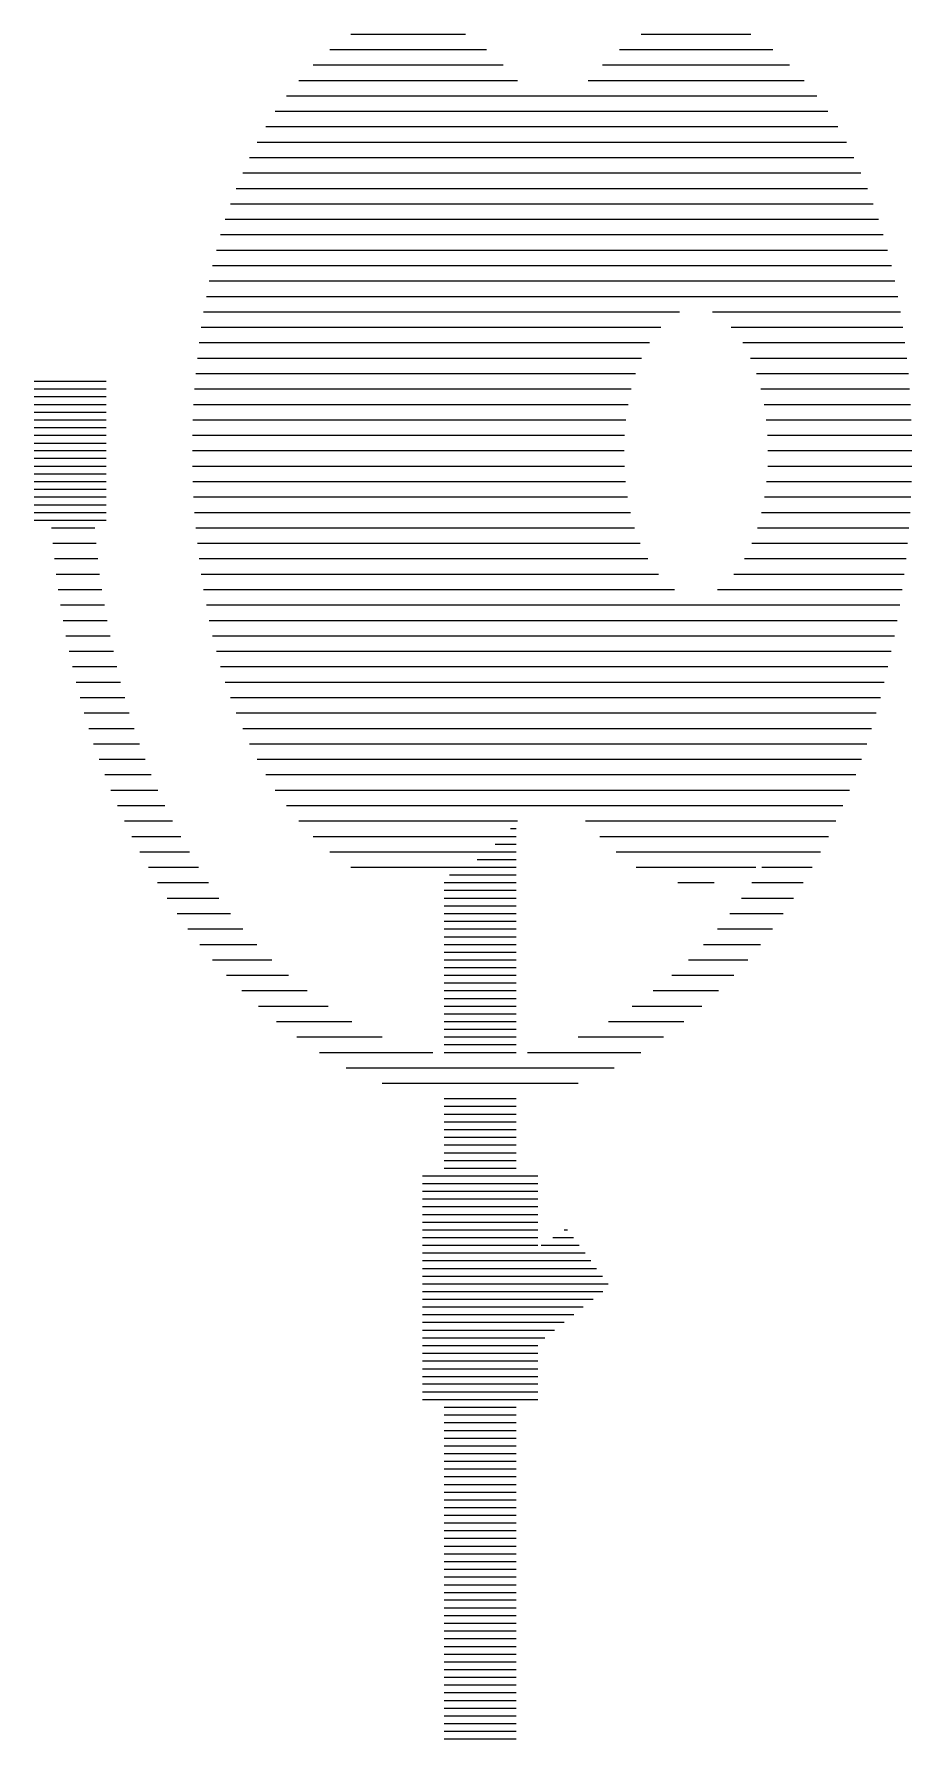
# Paper-space layout 'Layout1' of a CAD drawing. Extents: x 36.4 to 43.5, y 13.1 to 26.9.
import ezdxf

# ---------------------------------------------------------------- set-up
doc = ezdxf.new("R2010")
doc.units = 0
doc.layers.get('0').update_dxf_attribs({"linetype": 'CONTINUOUS'})
doc.layers.add('ROOD', color=1, linetype='CONTINUOUS')
doc.layers.add('VEILIG', color=7, linetype='CONTINUOUS')

# ---------------------------------------------------------------- blocks, each defined once
blk = doc.blocks.new('*X')
at = {"color": 0}
for p, q in [((38.951, 26.875), (39.882, 26.875)), ((41.305, 26.875), (42.195, 26.875)), ((38.781, 26.75), (40.052, 26.75)), ((41.128, 26.75), (42.372, 26.75)), ((38.647, 26.625), (40.186, 26.625)), ((40.992, 26.625), (42.508, 26.625)), ((38.531, 26.5), (40.303, 26.5)), ((40.874, 26.5), (42.626, 26.5)), ((38.339, 26.25), (42.819, 26.25)), ((38.429, 26.375), (42.729, 26.375)), ((38.261, 26.125), (42.899, 26.125)), ((38.192, 26), (42.969, 26)), ((38.131, 25.875), (43.03, 25.875)), ((38.075, 25.75), (43.087, 25.75)), ((38.023, 25.625), (43.139, 25.625)), ((37.976, 25.5), (43.186, 25.5)), ((37.933, 25.375), (43.229, 25.375)), ((37.895, 25.25), (43.268, 25.25)), ((37.861, 25.125), (43.303, 25.125)), ((37.803, 24.875), (43.361, 24.875)), ((37.83, 25), (43.334, 25)), ((37.78, 24.75), (43.385, 24.75)), ((37.758, 24.625), (41.617, 24.625)), ((41.883, 24.625), (43.407, 24.625)), ((37.739, 24.5), (41.465, 24.5)), ((42.035, 24.5), (43.426, 24.5)), ((37.722, 24.375), (41.372, 24.375)), ((42.128, 24.375), (43.443, 24.375)), ((37.707, 24.25), (41.308, 24.25)), ((42.192, 24.25), (43.458, 24.25)), ((36.383, 24.062), (36.967, 24.062)), ((37.695, 24.125), (41.259, 24.125)), ((42.241, 24.125), (43.471, 24.125)), ((36.383, 24), (36.967, 24)), ((36.383, 23.938), (36.967, 23.938)), ((37.685, 24), (41.224, 24)), ((42.276, 24), (43.481, 24)), ((36.383, 23.875), (36.967, 23.875)), ((36.383, 23.812), (36.967, 23.812)), ((37.677, 23.875), (41.199, 23.875)), ((42.301, 23.875), (43.489, 23.875)), ((36.383, 23.75), (36.967, 23.75)), ((36.383, 23.688), (36.967, 23.688)), ((36.383, 23.625), (36.967, 23.625)), ((37.668, 23.625), (41.171, 23.625)), ((37.671, 23.75), (41.181, 23.75)), ((42.319, 23.75), (43.495, 23.75)), ((42.329, 23.625), (43.499, 23.625)), ((36.383, 23.562), (36.967, 23.562)), ((36.383, 23.5), (36.967, 23.5)), ((37.667, 23.5), (41.167, 23.5)), ((42.333, 23.5), (43.5, 23.5)), ((36.383, 23.438), (36.967, 23.438)), ((36.383, 23.375), (36.967, 23.375)), ((37.668, 23.375), (41.169, 23.375)), ((42.331, 23.375), (43.499, 23.375)), ((36.383, 23.312), (36.967, 23.312)), ((36.383, 23.25), (36.967, 23.25)), ((37.671, 23.25), (41.179, 23.25)), ((42.321, 23.25), (43.496, 23.25)), ((36.383, 23.188), (36.967, 23.188)), ((36.383, 23.125), (36.967, 23.125)), ((37.677, 23.125), (41.195, 23.125)), ((42.305, 23.125), (43.492, 23.125)), ((36.383, 23.062), (36.967, 23.062)), ((36.383, 23), (36.967, 23)), ((36.383, 22.938), (36.967, 22.938)), ((37.685, 23), (41.219, 23)), ((42.281, 23), (43.485, 23)), ((36.524, 22.875), (36.875, 22.875)), ((37.695, 22.875), (41.252, 22.875)), ((42.248, 22.875), (43.476, 22.875)), ((36.535, 22.75), (36.886, 22.75)), ((37.707, 22.75), (41.298, 22.75)), ((42.202, 22.75), (43.465, 22.75)), ((36.548, 22.625), (36.9, 22.625)), ((37.722, 22.625), (41.358, 22.625)), ((42.142, 22.625), (43.452, 22.625)), ((36.562, 22.5), (36.915, 22.5)), ((37.739, 22.5), (41.445, 22.5)), ((42.055, 22.5), (43.438, 22.5)), ((36.579, 22.375), (36.933, 22.375)), ((36.598, 22.25), (36.953, 22.25)), ((37.758, 22.375), (41.576, 22.375)), ((37.78, 22.25), (43.402, 22.25)), ((41.924, 22.375), (43.421, 22.375)), ((36.619, 22.125), (36.975, 22.125)), ((37.803, 22.125), (43.381, 22.125)), ((36.642, 22), (36.999, 22)), ((37.83, 22), (43.358, 22)), ((36.668, 21.875), (37.026, 21.875)), ((37.861, 21.875), (43.332, 21.875)), ((36.695, 21.75), (37.054, 21.75)), ((37.895, 21.75), (43.305, 21.75)), ((36.724, 21.625), (37.085, 21.625)), ((37.933, 21.625), (43.276, 21.625)), ((36.756, 21.5), (37.118, 21.5)), ((37.976, 21.5), (43.244, 21.5)), ((36.79, 21.375), (37.154, 21.375)), ((38.023, 21.375), (43.21, 21.375)), ((36.827, 21.25), (37.194, 21.25)), ((38.075, 21.25), (43.173, 21.25)), ((36.866, 21.125), (37.237, 21.125)), ((36.91, 21), (37.283, 21)), ((38.131, 21.125), (43.134, 21.125)), ((38.192, 21), (43.09, 21)), ((36.956, 20.875), (37.333, 20.875)), ((38.261, 20.875), (43.044, 20.875)), ((37.006, 20.75), (37.387, 20.75)), ((38.339, 20.75), (42.994, 20.75)), ((37.059, 20.625), (37.444, 20.625)), ((38.429, 20.625), (42.941, 20.625)), ((37.116, 20.5), (37.506, 20.5)), ((38.531, 20.5), (40.303, 20.5)), ((40.854, 20.5), (42.884, 20.5)), ((37.177, 20.375), (37.572, 20.375)), ((38.647, 20.375), (40.186, 20.375)), ((40.122, 20.312), (40.292, 20.312)), ((40.186, 20.375), (40.292, 20.375)), ((40.247, 20.438), (40.292, 20.438)), ((40.969, 20.375), (42.823, 20.375)), ((37.242, 20.25), (37.642, 20.25)), ((38.781, 20.25), (40.052, 20.25)), ((39.976, 20.188), (40.292, 20.188)), ((40.052, 20.25), (40.292, 20.25)), ((41.101, 20.25), (42.758, 20.25)), ((37.31, 20.125), (37.717, 20.125)), ((38.951, 20.125), (39.882, 20.125)), ((39.752, 20.062), (40.292, 20.062)), ((39.882, 20.125), (40.292, 20.125)), ((41.265, 20.125), (42.235, 20.125)), ((42.283, 20.125), (42.69, 20.125)), ((37.383, 20), (37.797, 20)), ((39.708, 20), (40.292, 20)), ((39.708, 19.938), (40.292, 19.938)), ((41.603, 20), (41.897, 20)), ((42.203, 20), (42.617, 20)), ((37.461, 19.875), (37.882, 19.875)), ((39.708, 19.875), (40.292, 19.875)), ((39.708, 19.812), (40.292, 19.812)), ((42.118, 19.875), (42.539, 19.875)), ((37.543, 19.75), (37.975, 19.75)), ((37.631, 19.625), (38.077, 19.625)), ((39.708, 19.75), (40.292, 19.75)), ((39.708, 19.688), (40.292, 19.688)), ((39.708, 19.625), (40.292, 19.625)), ((41.923, 19.625), (42.369, 19.625)), ((42.025, 19.75), (42.457, 19.75)), ((37.727, 19.5), (38.189, 19.5)), ((39.708, 19.562), (40.292, 19.562)), ((39.708, 19.5), (40.292, 19.5)), ((41.811, 19.5), (42.273, 19.5)), ((37.831, 19.375), (38.312, 19.375)), ((39.708, 19.438), (40.292, 19.438)), ((39.708, 19.375), (40.292, 19.375)), ((41.688, 19.375), (42.169, 19.375)), ((37.944, 19.25), (38.447, 19.25)), ((39.708, 19.312), (40.292, 19.312)), ((39.708, 19.25), (40.292, 19.25)), ((41.553, 19.25), (42.056, 19.25)), ((38.067, 19.125), (38.598, 19.125)), ((39.708, 19.188), (40.292, 19.188)), ((39.708, 19.125), (40.292, 19.125)), ((39.708, 19.062), (40.292, 19.062)), ((41.402, 19.125), (41.933, 19.125)), ((38.202, 19), (38.767, 19)), ((39.708, 19), (40.292, 19)), ((39.708, 18.938), (40.292, 18.938)), ((41.233, 19), (41.798, 19)), ((38.35, 18.875), (38.959, 18.875)), ((39.708, 18.875), (40.292, 18.875)), ((39.708, 18.812), (40.292, 18.812)), ((41.041, 18.875), (41.65, 18.875)), ((38.514, 18.75), (39.206, 18.75)), ((39.708, 18.75), (40.292, 18.75)), ((39.708, 18.688), (40.292, 18.688)), ((40.794, 18.75), (41.486, 18.75)), ((38.698, 18.625), (39.616, 18.625)), ((39.708, 18.625), (40.292, 18.625)), ((40.384, 18.625), (41.302, 18.625)), ((38.914, 18.5), (41.086, 18.5)), ((39.205, 18.375), (40.795, 18.375)), ((39.708, 18.25), (39.764, 18.25)), ((39.764, 18.25), (40.236, 18.25)), ((40.236, 18.25), (40.292, 18.25)), ((39.708, 18.188), (40.292, 18.188)), ((39.708, 18.125), (40.292, 18.125)), ((39.708, 18.062), (40.292, 18.062)), ((39.708, 18), (40.292, 18)), ((39.708, 17.938), (40.292, 17.938)), ((39.708, 17.875), (40.292, 17.875)), ((39.708, 17.812), (40.292, 17.812)), ((39.708, 17.75), (40.292, 17.75)), ((39.708, 17.688), (40.292, 17.688)), ((39.533, 17.625), (40.467, 17.625)), ((39.533, 17.562), (40.467, 17.562)), ((39.533, 17.5), (40.467, 17.5)), ((39.533, 17.438), (40.467, 17.438)), ((39.533, 17.375), (40.467, 17.375)), ((39.533, 17.312), (40.467, 17.312)), ((39.533, 17.25), (40.467, 17.25)), ((39.533, 17.188), (40.467, 17.188)), ((40.681, 17.188), (40.709, 17.188)), ((39.533, 17.125), (40.467, 17.125)), ((39.533, 17.062), (40.467, 17.062)), ((39.533, 17), (40.467, 17)), ((40.467, 17), (40.85, 17)), ((40.494, 17.062), (40.803, 17.062)), ((40.588, 17.125), (40.756, 17.125)), ((39.533, 16.938), (40.467, 16.938)), ((39.533, 16.875), (40.467, 16.875)), ((40.467, 16.938), (40.897, 16.938)), ((40.467, 16.875), (40.944, 16.875)), ((39.533, 16.812), (40.467, 16.812)), ((39.533, 16.75), (40.467, 16.75)), ((40.467, 16.812), (40.991, 16.812)), ((40.467, 16.75), (41.038, 16.75)), ((39.533, 16.688), (40.467, 16.688)), ((39.533, 16.625), (40.467, 16.625)), ((40.467, 16.688), (40.993, 16.688)), ((40.467, 16.625), (40.915, 16.625)), ((39.533, 16.562), (40.467, 16.562)), ((39.533, 16.5), (40.467, 16.5)), ((39.533, 16.438), (40.467, 16.438)), ((40.467, 16.562), (40.836, 16.562)), ((40.467, 16.5), (40.758, 16.5)), ((40.467, 16.438), (40.68, 16.438)), ((39.533, 16.375), (40.467, 16.375)), ((39.533, 16.312), (40.467, 16.312)), ((40.467, 16.375), (40.602, 16.375)), ((40.467, 16.312), (40.524, 16.312)), ((39.533, 16.25), (40.467, 16.25)), ((39.533, 16.188), (40.467, 16.188)), ((39.533, 16.125), (40.467, 16.125)), ((39.533, 16.062), (40.467, 16.062)), ((39.533, 16), (40.467, 16)), ((39.533, 15.938), (40.467, 15.938)), ((39.533, 15.875), (40.467, 15.875)), ((39.533, 15.812), (40.467, 15.812)), ((39.708, 15.75), (40.292, 15.75)), ((39.708, 15.688), (40.292, 15.688)), ((39.708, 15.625), (40.292, 15.625)), ((39.708, 15.562), (40.292, 15.562)), ((39.708, 15.5), (40.292, 15.5)), ((39.708, 15.438), (40.292, 15.438)), ((39.708, 15.375), (40.292, 15.375)), ((39.708, 15.312), (40.292, 15.312)), ((39.708, 15.25), (40.292, 15.25)), ((39.708, 15.188), (40.292, 15.188)), ((39.708, 15.125), (40.292, 15.125)), ((39.708, 15.062), (40.292, 15.062)), ((39.708, 15), (40.292, 15)), ((39.708, 14.938), (40.292, 14.938)), ((39.708, 14.875), (40.292, 14.875)), ((39.708, 14.812), (40.292, 14.812)), ((39.708, 14.75), (40.292, 14.75)), ((39.708, 14.688), (40.292, 14.688)), ((39.708, 14.625), (40.292, 14.625)), ((39.708, 14.562), (40.292, 14.562)), ((39.708, 14.5), (40.292, 14.5)), ((39.708, 14.438), (40.292, 14.438)), ((39.708, 14.375), (40.292, 14.375)), ((39.708, 14.312), (40.292, 14.312)), ((39.708, 14.25), (40.292, 14.25)), ((39.708, 14.188), (40.292, 14.188)), ((39.708, 14.125), (40.292, 14.125)), ((39.708, 14.062), (40.292, 14.062)), ((39.708, 14), (40.292, 14)), ((39.708, 13.938), (40.292, 13.938)), ((39.708, 13.875), (40.292, 13.875)), ((39.708, 13.812), (40.292, 13.812)), ((39.708, 13.75), (40.292, 13.75)), ((39.708, 13.688), (40.292, 13.688)), ((39.708, 13.625), (40.292, 13.625)), ((39.708, 13.562), (40.292, 13.562)), ((39.708, 13.5), (40.292, 13.5)), ((39.708, 13.438), (40.292, 13.438)), ((39.708, 13.375), (40.292, 13.375)), ((39.708, 13.312), (40.292, 13.312)), ((39.708, 13.25), (40.292, 13.25)), ((39.708, 13.188), (40.292, 13.188)), ((39.708, 13.125), (40.292, 13.125)), ((39.708, 13.062), (40.292, 13.062))]:
    blk.add_line(p, q, dxfattribs=at)

psp = doc.layouts.get("Layout1")

# ---------------------------------------------------------------- block references
at = {"layer": 'ROOD', "color": 0}
psp.add_blockref('*X', (0, 0), dxfattribs=at)
at = {"layer": 'VEILIG', "color": 0}
psp.add_blockref('*X', (0, 0), dxfattribs=at)
psp.add_blockref('*X', (0, 0), dxfattribs=at)
psp.add_blockref('*X', (0, 0), dxfattribs=at)
psp.add_blockref('*X', (0, 0), dxfattribs=at)
psp.add_blockref('*X', (0, 0), dxfattribs=at)
psp.add_blockref('*X', (0, 0), dxfattribs=at)

doc.saveas('drawing.dxf')
